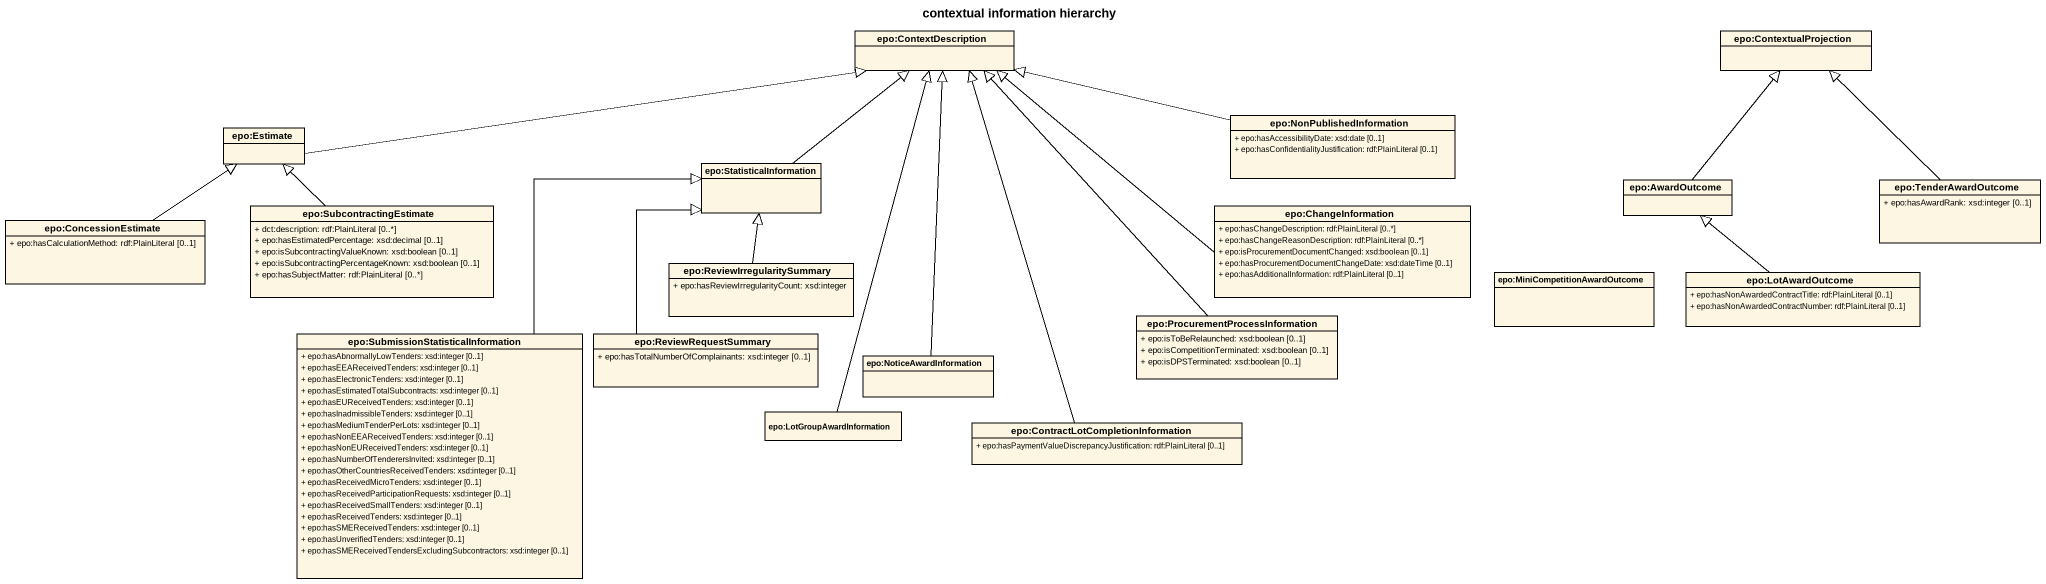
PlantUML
@startuml
title contextual information hierarchy
hide circle
hide empty members
skinparam classAttributeIconSize 0
class "epo:ContextDescription" as epo_ContextDescription
class "epo:ContextualProjection" as epo_ContextualProjection
class "epo:Estimate" as epo_Estimate
class "epo:NonPublishedInformation" as epo_NonPublishedInformation {
  + epo:hasAccessibilityDate: xsd:date [0..1]
  + epo:hasConfidentialityJustification: rdf:PlainLiteral [0..1]
}
class "epo:StatisticalInformation" as epo_StatisticalInformation
class "epo:AwardOutcome" as epo_AwardOutcome
class "epo:TenderAwardOutcome" as epo_TenderAwardOutcome {
  + epo:hasAwardRank: xsd:integer [0..1]
}
class "epo:ConcessionEstimate" as epo_ConcessionEstimate {
  + epo:hasCalculationMethod: rdf:PlainLiteral [0..1]
}
class "epo:SubcontractingEstimate" as epo_SubcontractingEstimate {
  + dct:description: rdf:PlainLiteral [0..*]
  + epo:hasEstimatedPercentage: xsd:decimal [0..1]
  + epo:isSubcontractingValueKnown: xsd:boolean [0..1]
  + epo:isSubcontractingPercentageKnown: xsd:boolean [0..1]
  + epo:hasSubjectMatter: rdf:PlainLiteral [0..*]
}
class "epo:ChangeInformation" as epo_ChangeInformation {
  + epo:hasChangeDescription: rdf:PlainLiteral [0..*]
  + epo:hasChangeReasonDescription: rdf:PlainLiteral [0..*]
  + epo:isProcurementDocumentChanged: xsd:boolean [0..1]
  + epo:hasProcurementDocumentChangeDate: xsd:dateTime [0..1]
  + epo:hasAdditionalInformation: rdf:PlainLiteral [0..1]
}
class "epo:ReviewIrregularitySummary" as epo_ReviewIrregularitySummar {
  + epo:hasReviewIrregularityCount: xsd:integer
}
class "epo:MiniCompetitionAwardOutcome" as epo_MiniCompetitionAwardOutc
class "epo:LotAwardOutcome" as epo_LotAwardOutcome {
  + epo:hasNonAwardedContractTitle: rdf:PlainLiteral [0..1]
  + epo:hasNonAwardedContractNumber: rdf:PlainLiteral [0..1]
}
class "epo:SubmissionStatisticalInformation" as epo_SubmissionStatisticalInf {
  + epo:hasAbnormallyLowTenders: xsd:integer [0..1]
  + epo:hasEEAReceivedTenders: xsd:integer [0..1]
  + epo:hasElectronicTenders: xsd:integer [0..1]
  + epo:hasEstimatedTotalSubcontracts: xsd:integer [0..1]
  + epo:hasEUReceivedTenders: xsd:integer [0..1]
  + epo:hasInadmissibleTenders: xsd:integer [0..1]
  + epo:hasMediumTenderPerLots: xsd:integer [0..1]
  + epo:hasNonEEAReceivedTenders: xsd:integer [0..1]
  + epo:hasNonEUReceivedTenders: xsd:integer [0..1]
  + epo:hasNumberOfTenderersInvited: xsd:integer [0..1]
  + epo:hasOtherCountriesReceivedTenders: xsd:integer [0..1]
  + epo:hasReceivedMicroTenders: xsd:integer [0..1]
  + epo:hasReceivedParticipationRequests: xsd:integer [0..1]
  + epo:hasReceivedSmallTenders: xsd:integer [0..1]
  + epo:hasReceivedTenders: xsd:integer [0..1]
  + epo:hasSMEReceivedTenders: xsd:integer [0..1]
  + epo:hasUnverifiedTenders: xsd:integer [0..1]
  + epo:hasSMEReceivedTendersExcludingSubcontractors: xsd:integer [0..1]
}
class "epo:ReviewRequestSummary" as epo_ReviewRequestSummary {
  + epo:hasTotalNumberOfComplainants: xsd:integer [0..1]
}
class "epo:ProcurementProcessInformation" as epo_ProcurementProcessInform {
  + epo:isToBeRelaunched: xsd:boolean [0..1]
  + epo:isCompetitionTerminated: xsd:boolean [0..1]
  + epo:isDPSTerminated: xsd:boolean [0..1]
}
class "epo:NoticeAwardInformation" as epo_NoticeAwardInformation
class "epo:LotGroupAwardInformation" as epo_LotGroupAwardInformation
class "epo:ContractLotCompletionInformation" as epo_ContractLotCompletionInf {
  + epo:hasPaymentValueDiscrepancyJustification: rdf:PlainLiteral [0..1]
}
epo_Estimate -right-|> epo_ContextDescription
epo_NonPublishedInformation -left-|> epo_ContextDescription
epo_StatisticalInformation -up-|> epo_ContextDescription
epo_AwardOutcome -up-|> epo_ContextualProjection
epo_TenderAwardOutcome -up-|> epo_ContextualProjection
epo_ConcessionEstimate -up-|> epo_Estimate
epo_SubcontractingEstimate -up-|> epo_Estimate
epo_ChangeInformation -left-|> epo_ContextDescription
epo_ReviewIrregularitySummar -up-|> epo_StatisticalInformation
epo_LotAwardOutcome -up-|> epo_AwardOutcome
epo_SubmissionStatisticalInf -up-|> epo_StatisticalInformation
epo_ReviewRequestSummary -up-|> epo_StatisticalInformation
epo_ProcurementProcessInform -up-|> epo_ContextDescription
epo_NoticeAwardInformation -up-|> epo_ContextDescription
epo_LotGroupAwardInformation -up-|> epo_ContextDescription
epo_ContractLotCompletionInf -up-|> epo_ContextDescription
@enduml
